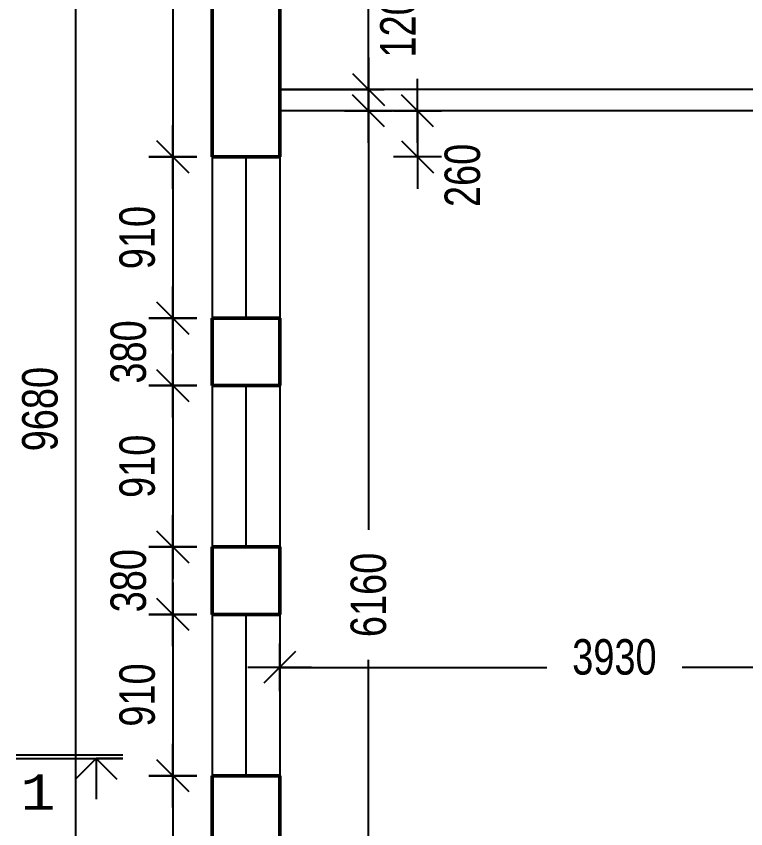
# Model space of a CAD drawing. Extents: x 3578 to 5591, y 95 to 458.
# Drawn here: x 4109.96 to 4151.09, y 180.04 to 225.86 of the extents above; entities that cross this region are included whole.
import ezdxf

# ---------------------------------------------------------------- set-up
doc = ezdxf.new("R2010")
doc.units = 0
doc.header["$MEASUREMENT"] = 0
doc.layers.get('0').update_dxf_attribs({"linetype": 'CONTINUOUS'})
doc.layers.get('DEFPOINTS').update_dxf_attribs({"linetype": 'CONTINUOUS'})
doc.layers.add('Chata', color=7, linetype='CONTINUOUS')
doc.styles.add('RUSS', font='russ', dxfattribs={"width": 0.8})
doc.styles.get("Standard").update_dxf_attribs({"font": 'cour.ttf'})
doc.dimstyles.new('Text 2mm', dxfattribs={"dimtxt": 2, "dimasz": 0.09, "dimexe": 0, "dimexo": 0, "dimgap": 1, "dimtad": 1, "dimdec": 0, "dimlfac": 100, "dimzin": 0, "dimdsep": 46, "dimtxsty": 'RUSS', "dimblk": 'A8MITTA', "dimcen": 3, "dimse1": 1, "dimse2": 1, "dimclrd": 6, "dimclrt": 6, "dimadec": 0, "dimazin": 0, "dimtp": 6, "dimtm": 6, "dimtfac": 1, "dimtdec": 0, "dimtofl": 0, "dimtmove": 2, "dimatfit": 3, "dimldrblk": 'A8MITTA', "dimfxl": 1, "dimtolj": 1, "dimtzin": 0, "dimarcsym": 0})

# ---------------------------------------------------------------- blocks, each defined once
blk = doc.blocks.new('A8MITTA', base_point=(3180, 3140))
for p, q in [((3180, 3155), (3180, 3125)), ((3170, 3130), (3190, 3150)), ((3160, 3140), (3200, 3140))]:
    blk.add_line(p, q)
blk = doc.blocks.new('*D274')
at = {"layer": 'Chata', "color": 6, "lineweight": -2, "ltscale": 0.01, "transparency": 16777216}
for p, q in [((4129.82, 220.438), (4129.82, 196.891)), ((4129.82, 159.018), (4129.82, 189.557))]:
    blk.add_line(p, q, dxfattribs=at)
at = {"layer": 'DEFPOINTS', "color": 0, "ltscale": 0.01, "transparency": 16777216}
for p in [(4124.809, 220.528), (4124.809, 158.928), (4129.82, 158.928)]:
    blk.add_point(p, dxfattribs=at)
at = {"layer": 'Chata', "color": 6, "lineweight": -2, "ltscale": 0.01, "transparency": 16777216, "xscale": 0.09, "yscale": 0.09, "zscale": 0.09}
for p, rotation in [((4129.82, 220.528), 90), ((4129.82, 158.928), 270)]:
    blk.add_blockref('A8MITTA', p, dxfattribs=dict(at, rotation=rotation))
at = {"layer": 'Chata', "color": 6, "ltscale": 0.01, "transparency": 16777216, "insert": (4129.82, 193.224), "char_height": 2, "attachment_point": 5, "rotation": 90, "style": 'RUSS'}
blk.add_mtext('\\A1;6160', dxfattribs=at)
blk = doc.blocks.new('*D275')
at = {"layer": 'Chata', "color": 6, "lineweight": -2, "ltscale": 0.01, "transparency": 16777216}
for p, q in [((4124.899, 189.138), (4139.863, 189.138)), ((4164.019, 189.138), (4147.501, 189.138))]:
    blk.add_line(p, q, dxfattribs=at)
at = {"layer": 'DEFPOINTS', "color": 0, "ltscale": 0.01, "transparency": 16777216}
for p in [(4124.809, 189.138), (4124.809, 158.928), (4164.109, 158.928)]:
    blk.add_point(p, dxfattribs=at)
at = {"layer": 'Chata', "color": 6, "lineweight": -2, "ltscale": 0.01, "transparency": 16777216, "xscale": 0.09, "yscale": 0.09, "zscale": 0.09, "rotation": 180}
blk.add_blockref('A8MITTA', (4124.809, 189.138), dxfattribs=at)
at = {"layer": 'Chata', "color": 6, "lineweight": -2, "ltscale": 0.01, "transparency": 16777216, "xscale": 0.09, "yscale": 0.09, "zscale": 0.09}
blk.add_blockref('A8MITTA', (4164.109, 189.138), dxfattribs=at)
at = {"layer": 'Chata', "color": 6, "ltscale": 0.01, "transparency": 16777216, "insert": (4143.682, 189.716), "char_height": 2, "attachment_point": 5, "style": 'RUSS'}
blk.add_mtext('\\A1;3930', dxfattribs=at)
blk = doc.blocks.new('*D310')
at = {"layer": 'Chata', "color": 6, "lineweight": -2, "ltscale": 0.01, "transparency": 16777216}
blk.add_line((4113.301, 251.838), (4113.301, 155.218), dxfattribs=at)
at = {"layer": 'DEFPOINTS', "color": 0, "ltscale": 0.01, "transparency": 16777216}
for p in [(4121.009, 251.928), (4113.301, 155.128), (4121.009, 155.128)]:
    blk.add_point(p, dxfattribs=at)
at = {"layer": 'Chata', "color": 6, "lineweight": -2, "ltscale": 0.01, "transparency": 16777216, "xscale": 0.09, "yscale": 0.09, "zscale": 0.09}
for p, rotation in [((4113.301, 251.928), 90), ((4113.301, 155.128), 270)]:
    blk.add_blockref('A8MITTA', p, dxfattribs=dict(at, rotation=rotation))
at = {"layer": 'Chata', "color": 6, "ltscale": 0.01, "transparency": 16777216, "insert": (4111.301, 203.703), "char_height": 2, "attachment_point": 5, "rotation": 90, "style": 'RUSS'}
blk.add_mtext('\\A1;9680', dxfattribs=at)
blk = doc.blocks.new('*D319')
at = {"layer": 'Chata', "color": 6, "lineweight": -2, "ltscale": 0.01, "transparency": 16777216}
blk.add_line((4118.785, 251.838), (4118.785, 218.018), dxfattribs=at)
at = {"layer": 'DEFPOINTS', "color": 0, "ltscale": 0.01, "transparency": 16777216}
for p in [(4121.009, 251.928), (4118.785, 217.928), (4121.009, 217.928)]:
    blk.add_point(p, dxfattribs=at)
at = {"layer": 'Chata', "color": 6, "lineweight": -2, "ltscale": 0.01, "transparency": 16777216, "xscale": 0.09, "yscale": 0.09, "zscale": 0.09}
for p, rotation in [((4118.785, 251.928), 90), ((4118.785, 217.928), 270)]:
    blk.add_blockref('A8MITTA', p, dxfattribs=dict(at, rotation=rotation))
at = {"layer": 'Chata', "color": 6, "ltscale": 0.01, "transparency": 16777216, "insert": (4116.785, 236.14), "char_height": 2, "attachment_point": 5, "rotation": 90, "style": 'RUSS'}
blk.add_mtext('\\A1;3400', dxfattribs=at)
blk = doc.blocks.new('*D320')
at = {"layer": 'Chata', "color": 6, "lineweight": -2, "ltscale": 0.01, "transparency": 16777216}
blk.add_line((4118.785, 204.938), (4118.785, 196.018), dxfattribs=at)
at = {"layer": 'DEFPOINTS', "color": 0, "ltscale": 0.01, "transparency": 16777216}
for p in [(4121.009, 205.028), (4118.785, 195.928), (4121.009, 195.928)]:
    blk.add_point(p, dxfattribs=at)
at = {"layer": 'Chata', "color": 6, "lineweight": -2, "ltscale": 0.01, "transparency": 16777216, "xscale": 0.09, "yscale": 0.09, "zscale": 0.09}
for p, rotation in [((4118.785, 205.028), 90), ((4118.785, 195.928), 270)]:
    blk.add_blockref('A8MITTA', p, dxfattribs=dict(at, rotation=rotation))
at = {"layer": 'Chata', "color": 6, "ltscale": 0.01, "transparency": 16777216, "insert": (4116.785, 200.478), "char_height": 2, "attachment_point": 5, "rotation": 90, "style": 'RUSS'}
blk.add_mtext('\\A1;910', dxfattribs=at)
blk = doc.blocks.new('*D321')
at = {"layer": 'Chata', "color": 6, "lineweight": -2, "ltscale": 0.01, "transparency": 16777216}
blk.add_line((4118.785, 182.938), (4118.785, 155.218), dxfattribs=at)
at = {"layer": 'DEFPOINTS', "color": 0, "ltscale": 0.01, "transparency": 16777216}
for p in [(4121.009, 183.028), (4118.785, 155.128), (4121.009, 155.128)]:
    blk.add_point(p, dxfattribs=at)
at = {"layer": 'Chata', "color": 6, "lineweight": -2, "ltscale": 0.01, "transparency": 16777216, "xscale": 0.09, "yscale": 0.09, "zscale": 0.09}
for p, rotation in [((4118.785, 183.028), 90), ((4118.785, 155.128), 270)]:
    blk.add_blockref('A8MITTA', p, dxfattribs=dict(at, rotation=rotation))
at = {"layer": 'Chata', "color": 6, "ltscale": 0.01, "transparency": 16777216, "insert": (4116.785, 169.078), "char_height": 2, "attachment_point": 5, "rotation": 90, "style": 'RUSS'}
blk.add_mtext('\\A1;2790', dxfattribs=at)
blk = doc.blocks.new('*D382')
at = {"color": 6, "lineweight": -2, "ltscale": 0.01, "transparency": 16777216}
for p, q in [((4129.82, 248.038), (4129.82, 239.115)), ((4129.82, 221.818), (4129.82, 231.477))]:
    blk.add_line(p, q, dxfattribs=at)
at = {"layer": 'DEFPOINTS', "color": 0, "ltscale": 0.01, "transparency": 16777216}
for p in [(4124.809, 248.128), (4124.809, 221.728), (4129.82, 221.728)]:
    blk.add_point(p, dxfattribs=at)
at = {"color": 6, "lineweight": -2, "ltscale": 0.01, "transparency": 16777216, "xscale": 0.09, "yscale": 0.09, "zscale": 0.09}
for p, rotation in [((4129.82, 248.128), 90), ((4129.82, 221.728), 270)]:
    blk.add_blockref('A8MITTA', p, dxfattribs=dict(at, rotation=rotation))
at = {"color": 6, "ltscale": 0.01, "transparency": 16777216, "insert": (4129.064, 235.296), "char_height": 2, "attachment_point": 5, "rotation": 90, "style": 'RUSS'}
blk.add_mtext('\\A1;2640', dxfattribs=at)
blk = doc.blocks.new('*D383')
at = {"color": 6, "lineweight": -2, "ltscale": 0.01, "transparency": 16777216}
blk.add_line((4118.785, 217.838), (4118.785, 208.918), dxfattribs=at)
at = {"layer": 'DEFPOINTS', "color": 0, "ltscale": 0.01, "transparency": 16777216}
for p in [(4121.009, 217.928), (4118.785, 208.828), (4121.009, 208.828)]:
    blk.add_point(p, dxfattribs=at)
at = {"color": 6, "lineweight": -2, "ltscale": 0.01, "transparency": 16777216, "xscale": 0.09, "yscale": 0.09, "zscale": 0.09}
for p, rotation in [((4118.785, 217.928), 90), ((4118.785, 208.828), 270)]:
    blk.add_blockref('A8MITTA', p, dxfattribs=dict(at, rotation=rotation))
at = {"color": 6, "ltscale": 0.01, "transparency": 16777216, "insert": (4116.785, 213.378), "char_height": 2, "attachment_point": 5, "rotation": 90, "style": 'RUSS'}
blk.add_mtext('\\A1;910', dxfattribs=at)
blk = doc.blocks.new('*D384')
at = {"color": 6, "lineweight": -2, "ltscale": 0.01, "transparency": 16777216}
blk.add_line((4118.785, 208.738), (4118.785, 205.118), dxfattribs=at)
at = {"layer": 'DEFPOINTS', "color": 0, "ltscale": 0.01, "transparency": 16777216}
for p in [(4121.009, 208.828), (4118.785, 205.028), (4121.009, 205.028)]:
    blk.add_point(p, dxfattribs=at)
at = {"color": 6, "lineweight": -2, "ltscale": 0.01, "transparency": 16777216, "xscale": 0.09, "yscale": 0.09, "zscale": 0.09}
for p, rotation in [((4118.785, 208.828), 90), ((4118.785, 205.028), 270)]:
    blk.add_blockref('A8MITTA', p, dxfattribs=dict(at, rotation=rotation))
at = {"color": 6, "ltscale": 0.01, "transparency": 16777216, "insert": (4116.285, 206.928), "char_height": 2, "attachment_point": 5, "rotation": 90, "style": 'RUSS'}
blk.add_mtext('\\A1;380', dxfattribs=at)
blk = doc.blocks.new('*D385')
at = {"color": 6, "lineweight": -2, "ltscale": 0.01, "transparency": 16777216}
blk.add_line((4118.785, 192.038), (4118.785, 183.118), dxfattribs=at)
at = {"layer": 'DEFPOINTS', "color": 0, "ltscale": 0.01, "transparency": 16777216}
for p in [(4121.009, 192.128), (4118.785, 183.028), (4121.009, 183.028)]:
    blk.add_point(p, dxfattribs=at)
at = {"color": 6, "lineweight": -2, "ltscale": 0.01, "transparency": 16777216, "xscale": 0.09, "yscale": 0.09, "zscale": 0.09}
for p, rotation in [((4118.785, 192.128), 90), ((4118.785, 183.028), 270)]:
    blk.add_blockref('A8MITTA', p, dxfattribs=dict(at, rotation=rotation))
at = {"color": 6, "ltscale": 0.01, "transparency": 16777216, "insert": (4116.785, 187.578), "char_height": 2, "attachment_point": 5, "rotation": 90, "style": 'RUSS'}
blk.add_mtext('\\A1;910', dxfattribs=at)
blk = doc.blocks.new('*D386')
at = {"color": 6, "lineweight": -2, "ltscale": 0.01, "transparency": 16777216}
blk.add_line((4118.785, 192.218), (4118.785, 195.838), dxfattribs=at)
at = {"layer": 'DEFPOINTS', "color": 0, "ltscale": 0.01, "transparency": 16777216}
for p in [(4118.785, 195.928), (4121.009, 195.928), (4121.009, 192.128)]:
    blk.add_point(p, dxfattribs=at)
at = {"color": 6, "lineweight": -2, "ltscale": 0.01, "transparency": 16777216, "xscale": 0.09, "yscale": 0.09, "zscale": 0.09}
for p, rotation in [((4118.785, 195.928), 90), ((4118.785, 192.128), 270)]:
    blk.add_blockref('A8MITTA', p, dxfattribs=dict(at, rotation=rotation))
at = {"color": 6, "ltscale": 0.01, "transparency": 16777216, "insert": (4116.285, 194.028), "char_height": 2, "attachment_point": 5, "rotation": 90, "style": 'RUSS'}
blk.add_mtext('\\A1;380', dxfattribs=at)
blk = doc.blocks.new('*D392')
at = {"color": 6, "lineweight": -2, "ltscale": 0.01, "transparency": 16777216}
for p, q in [((4129.82, 221.818), (4129.82, 221.908)), ((4129.82, 220.438), (4129.82, 220.348))]:
    blk.add_line(p, q, dxfattribs=at)
at = {"layer": 'DEFPOINTS', "color": 0, "ltscale": 0.01, "transparency": 16777216}
for p in [(4124.809, 221.728), (4124.809, 220.528), (4129.82, 220.528)]:
    blk.add_point(p, dxfattribs=at)
at = {"color": 6, "lineweight": -2, "ltscale": 0.01, "transparency": 16777216, "xscale": 0.09, "yscale": 0.09, "zscale": 0.09}
for p, rotation in [((4129.82, 221.728), 270), ((4129.82, 220.528), 90)]:
    blk.add_blockref('A8MITTA', p, dxfattribs=dict(at, rotation=rotation))
at = {"color": 6, "ltscale": 0.01, "transparency": 16777216, "insert": (4131.488, 225.319), "char_height": 2, "attachment_point": 5, "rotation": 90, "style": 'RUSS'}
blk.add_mtext('\\A1;120', dxfattribs=at)
blk = doc.blocks.new('*D394')
at = {"color": 6, "lineweight": -2, "ltscale": 0.01, "transparency": 16777216}
blk.add_line((4132.585, 220.438), (4132.585, 218.018), dxfattribs=at)
at = {"layer": 'DEFPOINTS', "color": 0, "ltscale": 0.01, "transparency": 16777216}
for p in [(4124.809, 220.528), (4124.809, 217.928), (4132.585, 217.928)]:
    blk.add_point(p, dxfattribs=at)
at = {"color": 6, "lineweight": -2, "ltscale": 0.01, "transparency": 16777216, "xscale": 0.09, "yscale": 0.09, "zscale": 0.09}
for p, rotation in [((4132.585, 220.528), 90), ((4132.585, 217.928), 270)]:
    blk.add_blockref('A8MITTA', p, dxfattribs=dict(at, rotation=rotation))
at = {"color": 6, "ltscale": 0.01, "transparency": 16777216, "insert": (4135.12, 216.885), "char_height": 2, "attachment_point": 5, "rotation": 90, "style": 'RUSS'}
blk.add_mtext('\\A1;260', dxfattribs=at)

msp = doc.modelspace()

# ---------------------------------------------------------------- linework, layer by layer
at = {"ltscale": 0.01}
for p, q in [((4121.009, 217.928), (4121.009, 208.828)), ((4124.809, 217.928), (4124.809, 208.828)), ((4121.009, 205.028), (4121.009, 208.828)), ((4121.009, 208.828), (4124.809, 208.828)), ((4121.009, 205.028), (4121.009, 195.928)), ((4124.809, 205.028), (4124.809, 195.928)), ((4121.009, 192.128), (4121.009, 183.028)), ((4124.809, 192.128), (4124.809, 183.028))]:
    msp.add_line(p, q, dxfattribs=at)
at = {"layer": 'Chata', "lineweight": 50, "ltscale": 0.01}
for p, q in [((4121.009, 217.928), (4121.009, 251.928)), ((4124.809, 221.728), (4124.809, 248.128)), ((4124.809, 221.728), (4124.809, 227.228)), ((4124.809, 221.728), (4124.809, 220.528)), ((4124.809, 217.928), (4124.809, 220.528)), ((4121.009, 217.928), (4124.809, 217.928)), ((4121.009, 208.828), (4124.809, 208.828)), ((4121.009, 205.028), (4121.009, 208.828)), ((4124.809, 205.028), (4124.809, 208.828)), ((4121.009, 205.028), (4124.809, 205.028)), ((4121.009, 195.928), (4124.809, 195.928)), ((4121.009, 192.128), (4121.009, 195.928)), ((4124.809, 192.128), (4124.809, 195.928)), ((4121.009, 192.128), (4124.809, 192.128)), ((4121.009, 155.128), (4121.009, 183.028)), ((4121.009, 155.128), (4121.009, 183.028)), ((4121.009, 183.028), (4124.809, 183.028)), ((4124.809, 158.928), (4124.809, 183.028))]:
    msp.add_line(p, q, dxfattribs=at)
at = {"layer": 'Chata', "ltscale": 0.01}
for p, q in [((4164.109, 221.728), (4124.809, 221.728)), ((4124.809, 221.728), (4130.709, 221.728)), ((4164.109, 220.528), (4124.809, 220.528)), ((4122.909, 217.928), (4122.909, 208.828)), ((4122.909, 205.028), (4122.909, 195.928)), ((4122.909, 192.128), (4122.909, 183.028)), ((4109.958, 184.199), (4115.958, 184.199)), ((4109.958, 183.999), (4115.958, 183.999)), ((4114.458, 183.999), (4113.293, 182.834)), ((4115.958, 183.999), (4114.458, 183.999)), ((4114.458, 183.999), (4115.623, 182.834)), ((4114.458, 183.999), (4114.458, 181.709)), ((4121.009, 183.028), (4124.809, 183.028))]:
    msp.add_line(p, q, dxfattribs=at)

# ---------------------------------------------------------------- texts
at = {"layer": 'Chata', "width": 0.99}
msp.add_text('1', height=2, dxfattribs=at).set_placement((4110.189, 181.104))

# ---------------------------------------------------------------- dimensions: what is measured, and where the dimension line sits
at = {"ltscale": 0.01}
for base, p1, p2, picture, middle in [((4129.82, 221.728), (4124.809, 248.128), (4124.809, 221.728), '*D382', (4129.064, 235.296)), ((4129.82, 220.528), (4124.809, 221.728), (4124.809, 220.528), '*D392', (4131.488, 225.319)), ((4132.585, 217.928), (4124.809, 220.528), (4124.809, 217.928), '*D394', (4135.12, 216.885))]:
    dim = msp.add_linear_dim(base=base, p1=p1, p2=p2, angle=90, dimstyle='Text 2mm', dxfattribs=at)
    dim.commit()
    dim.dimension.update_dxf_attribs({"geometry": picture, "text_midpoint": middle, "dimtype": 160})
for base, p1, p2, picture, middle in [((4118.785, 208.828), (4121.009, 217.928), (4121.009, 208.828), '*D383', (4116.785, 213.378)), ((4118.785, 205.028), (4121.009, 208.828), (4121.009, 205.028), '*D384', (4116.285, 206.928)), ((4118.785, 195.928), (4121.009, 192.128), (4121.009, 195.928), '*D386', (4116.285, 194.028)), ((4118.785, 183.028), (4121.009, 192.128), (4121.009, 183.028), '*D385', (4116.785, 187.578))]:
    dim = msp.add_linear_dim(base=base, p1=p1, p2=p2, angle=90, dimstyle='Text 2mm', dxfattribs=at)
    dim.commit()
    dim.dimension.update_dxf_attribs({"geometry": picture, "text_midpoint": middle})
at = {"layer": 'Chata', "ltscale": 0.01}
for base, p1, p2, picture, middle in [((4113.301, 155.128), (4121.009, 251.928), (4121.009, 155.128), '*D310', (4111.301, 203.703)), ((4118.785, 217.928), (4121.009, 251.928), (4121.009, 217.928), '*D319', (4116.785, 236.14)), ((4129.82, 158.928), (4124.809, 220.528), (4124.809, 158.928), '*D274', (4129.82, 193.224))]:
    dim = msp.add_linear_dim(base=base, p1=p1, p2=p2, angle=90, dimstyle='Text 2mm', dxfattribs=at)
    dim.commit()
    dim.dimension.update_dxf_attribs({"geometry": picture, "text_midpoint": middle, "dimtype": 160})
for base, p1, p2, picture, middle in [((4118.785, 195.928), (4121.009, 205.028), (4121.009, 195.928), '*D320', (4116.785, 200.478)), ((4118.785, 155.128), (4121.009, 183.028), (4121.009, 155.128), '*D321', (4116.785, 169.078))]:
    dim = msp.add_linear_dim(base=base, p1=p1, p2=p2, angle=90, dimstyle='Text 2mm', dxfattribs=at)
    dim.commit()
    dim.dimension.update_dxf_attribs({"geometry": picture, "text_midpoint": middle})
dim = msp.add_linear_dim(base=(4124.809, 189.138), p1=(4164.109, 158.928), p2=(4124.809, 158.928), dimstyle='Text 2mm', dxfattribs=at)
dim.commit()
dim.dimension.update_dxf_attribs({"geometry": '*D275', "text_midpoint": (4143.682, 189.716), "dimtype": 160})

doc.saveas('drawing.dxf')
